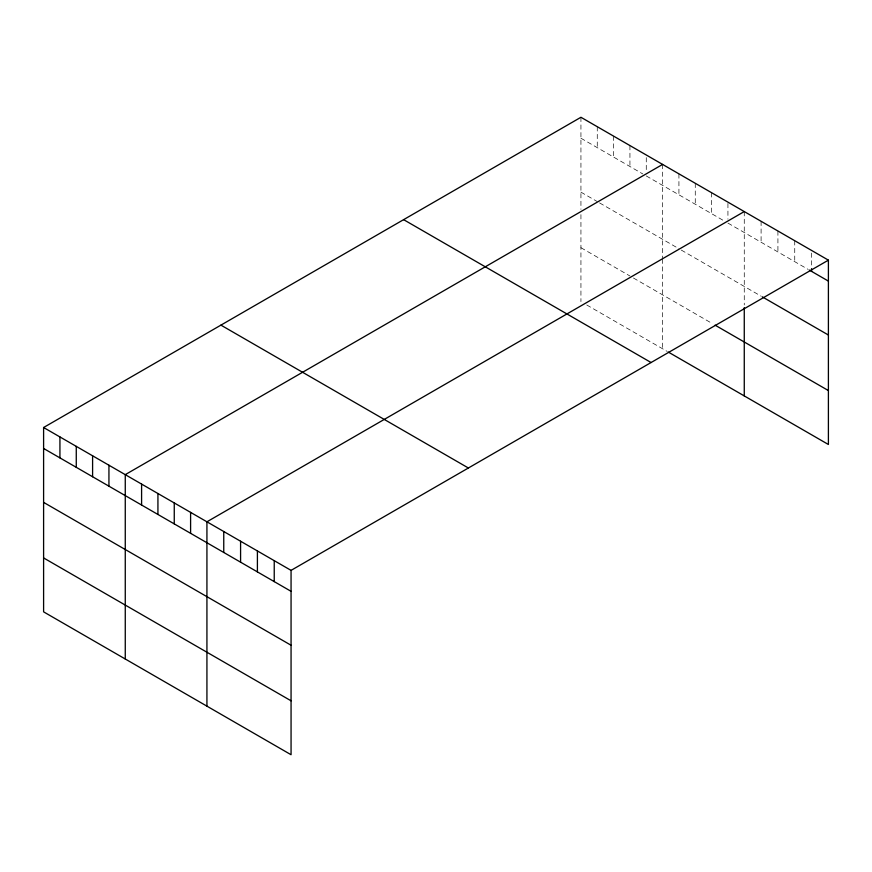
<?xml version="1.0" encoding="UTF-8"?>
<svg xmlns="http://www.w3.org/2000/svg" width="872" height="872" viewBox="0 0 872 872"><rect width="100%" height="100%" fill="white"/><g stroke="black" fill="none" stroke-linecap="round" stroke-linejoin="round"><path stroke-width="0.65" stroke-dasharray="4.36 3.27" d="M580.937 117.273L580.937 209.345M580.937 138.223L642.773 173.92M646.272 175.948L724.425 221.074M727.935 223.09L808.202 269.437M580.937 192.145L597.266 201.574M599.598 202.925L678.928 248.727M681.261 250.068L761.093 296.153M580.937 247.703L629.933 275.988M633.432 278.015L711.596 323.141M586.769 304.993L667.265 351.46M811.57 253.054L811.57 268.761M794.741 240.716L794.741 261.665M777.922 231.004L777.922 251.954M761.093 221.292L761.093 242.231M744.263 211.569L744.263 304.96M727.935 203.449L727.935 219.166M711.596 192.712L711.596 213.662M695.267 183.284L695.267 204.233M678.928 173.855L678.928 194.805M662.6 164.427L662.6 257.807M662.6 259.137L662.6 348.767M646.272 157.614L646.272 172.013M629.933 145.57L629.933 166.508M613.605 136.141L613.605 157.08M597.266 126.702L597.266 147.651M580.937 214.632L580.937 301.625"/><path stroke-width="1.31" d="M43.6 427.509L291.063 570.375L291.063 754.727L43.6 611.85L43.6 427.509L580.937 117.273L828.4 260.15L828.4 444.491L668.432 352.135M662.6 164.427L125.263 474.651L125.263 659.003M744.263 211.569L206.926 521.805L206.926 706.146M291.063 570.375L828.4 260.15M809.325 270.08L828.4 281.1M762.215 296.807L828.4 335.022M715.095 325.158L828.4 390.569M403.616 219.657L651.079 362.523M220.921 325.125L468.384 468.002M43.6 448.459L291.063 591.325M43.6 502.37L291.063 645.247M43.6 557.927L291.063 700.805M811.57 268.761L811.57 271.377M744.263 307.609L744.263 395.921M274.233 560.663L274.233 581.613M257.404 550.951L257.404 571.89M240.585 541.229L240.585 562.178M223.755 531.517L223.755 552.467M190.597 512.376L190.597 533.315M174.258 502.937L174.258 523.887M157.93 493.508L157.93 514.458M141.591 484.08L141.591 505.03M108.935 465.223L108.935 486.173M92.596 455.794L92.596 476.744M76.267 446.366L76.267 467.316M59.928 436.937L59.928 457.887"/></g></svg>
